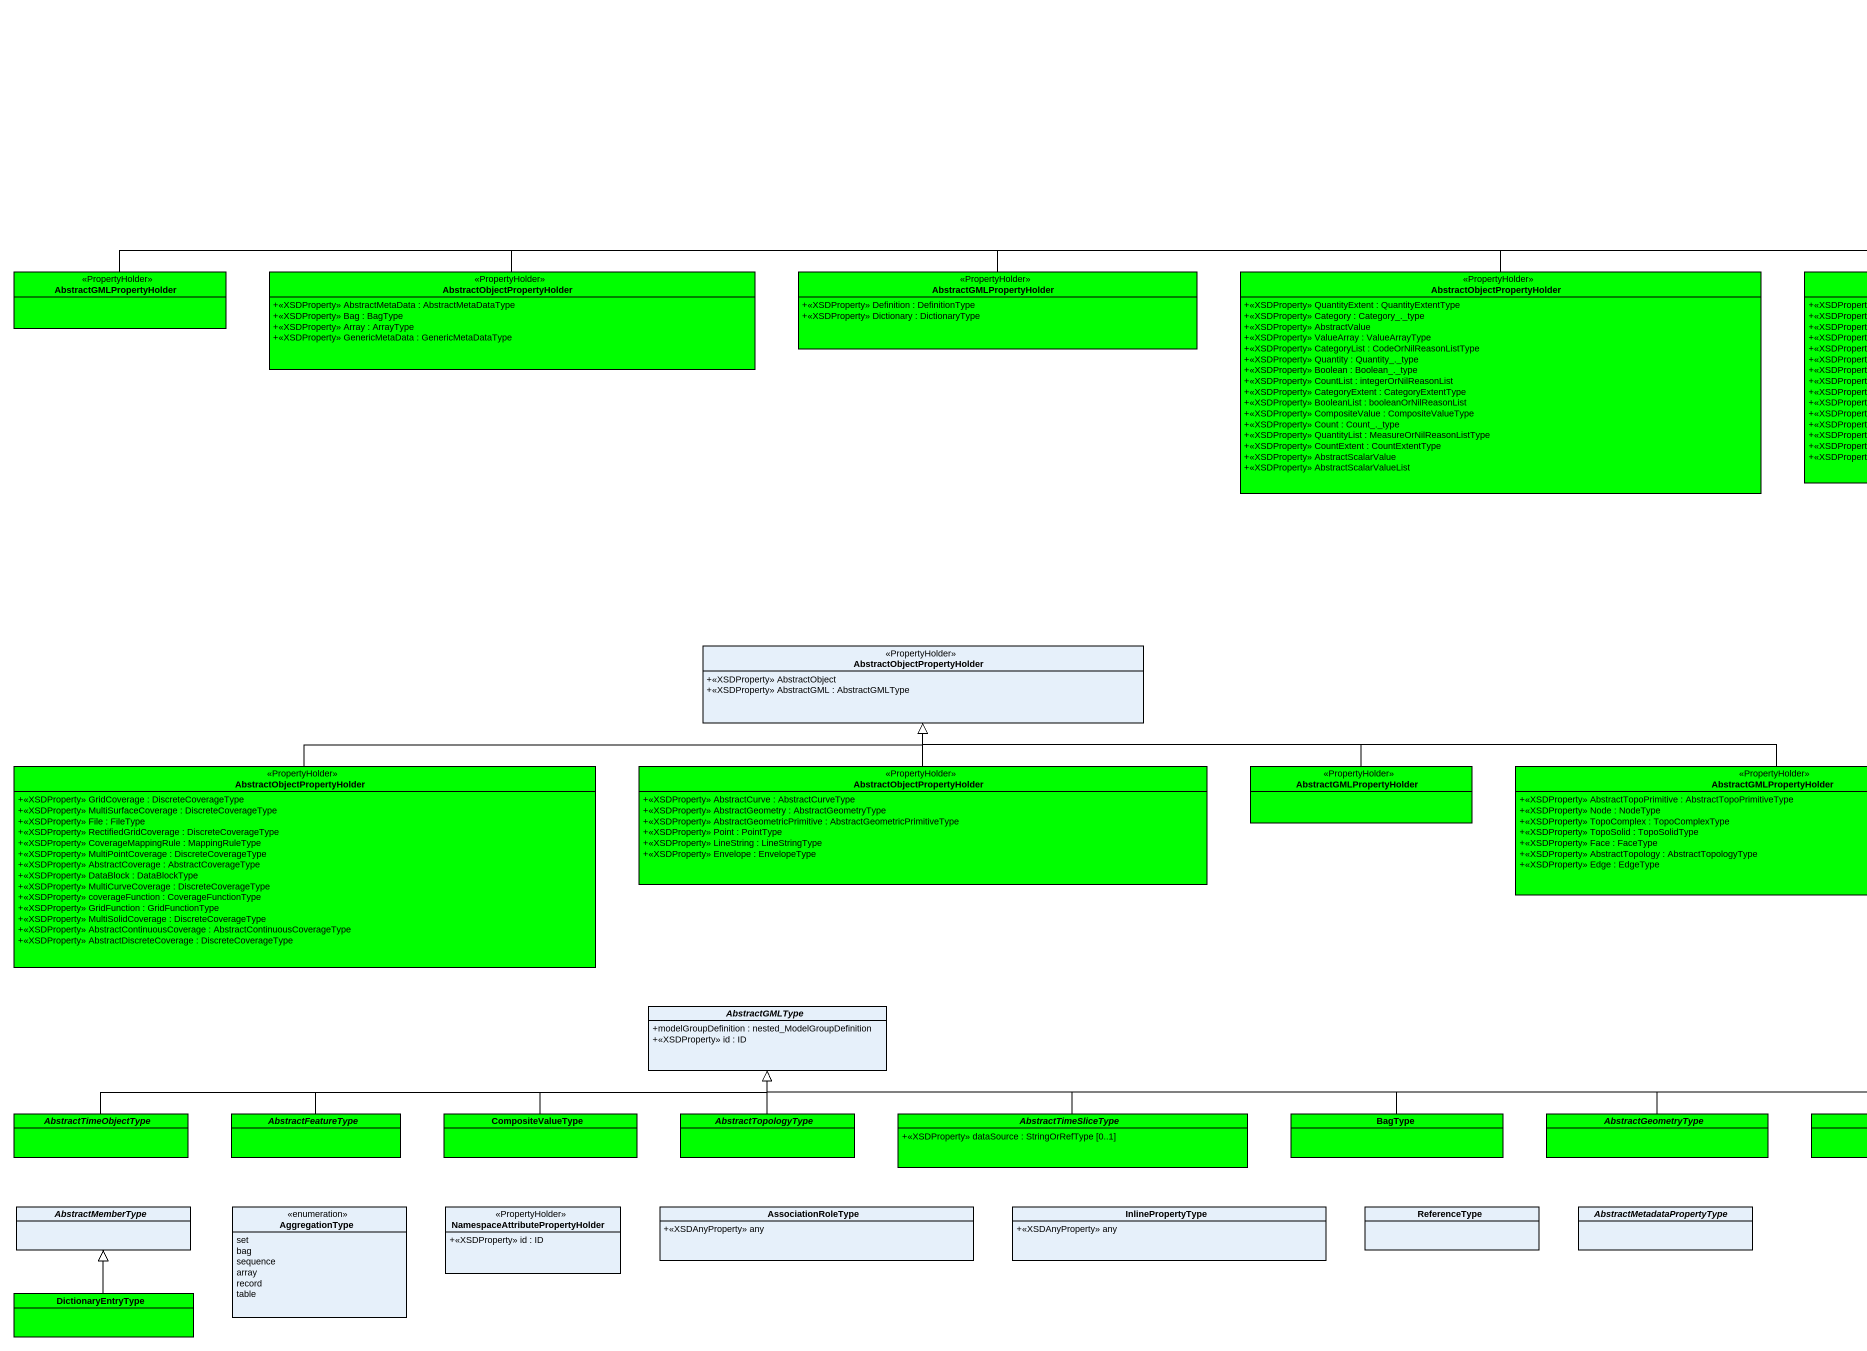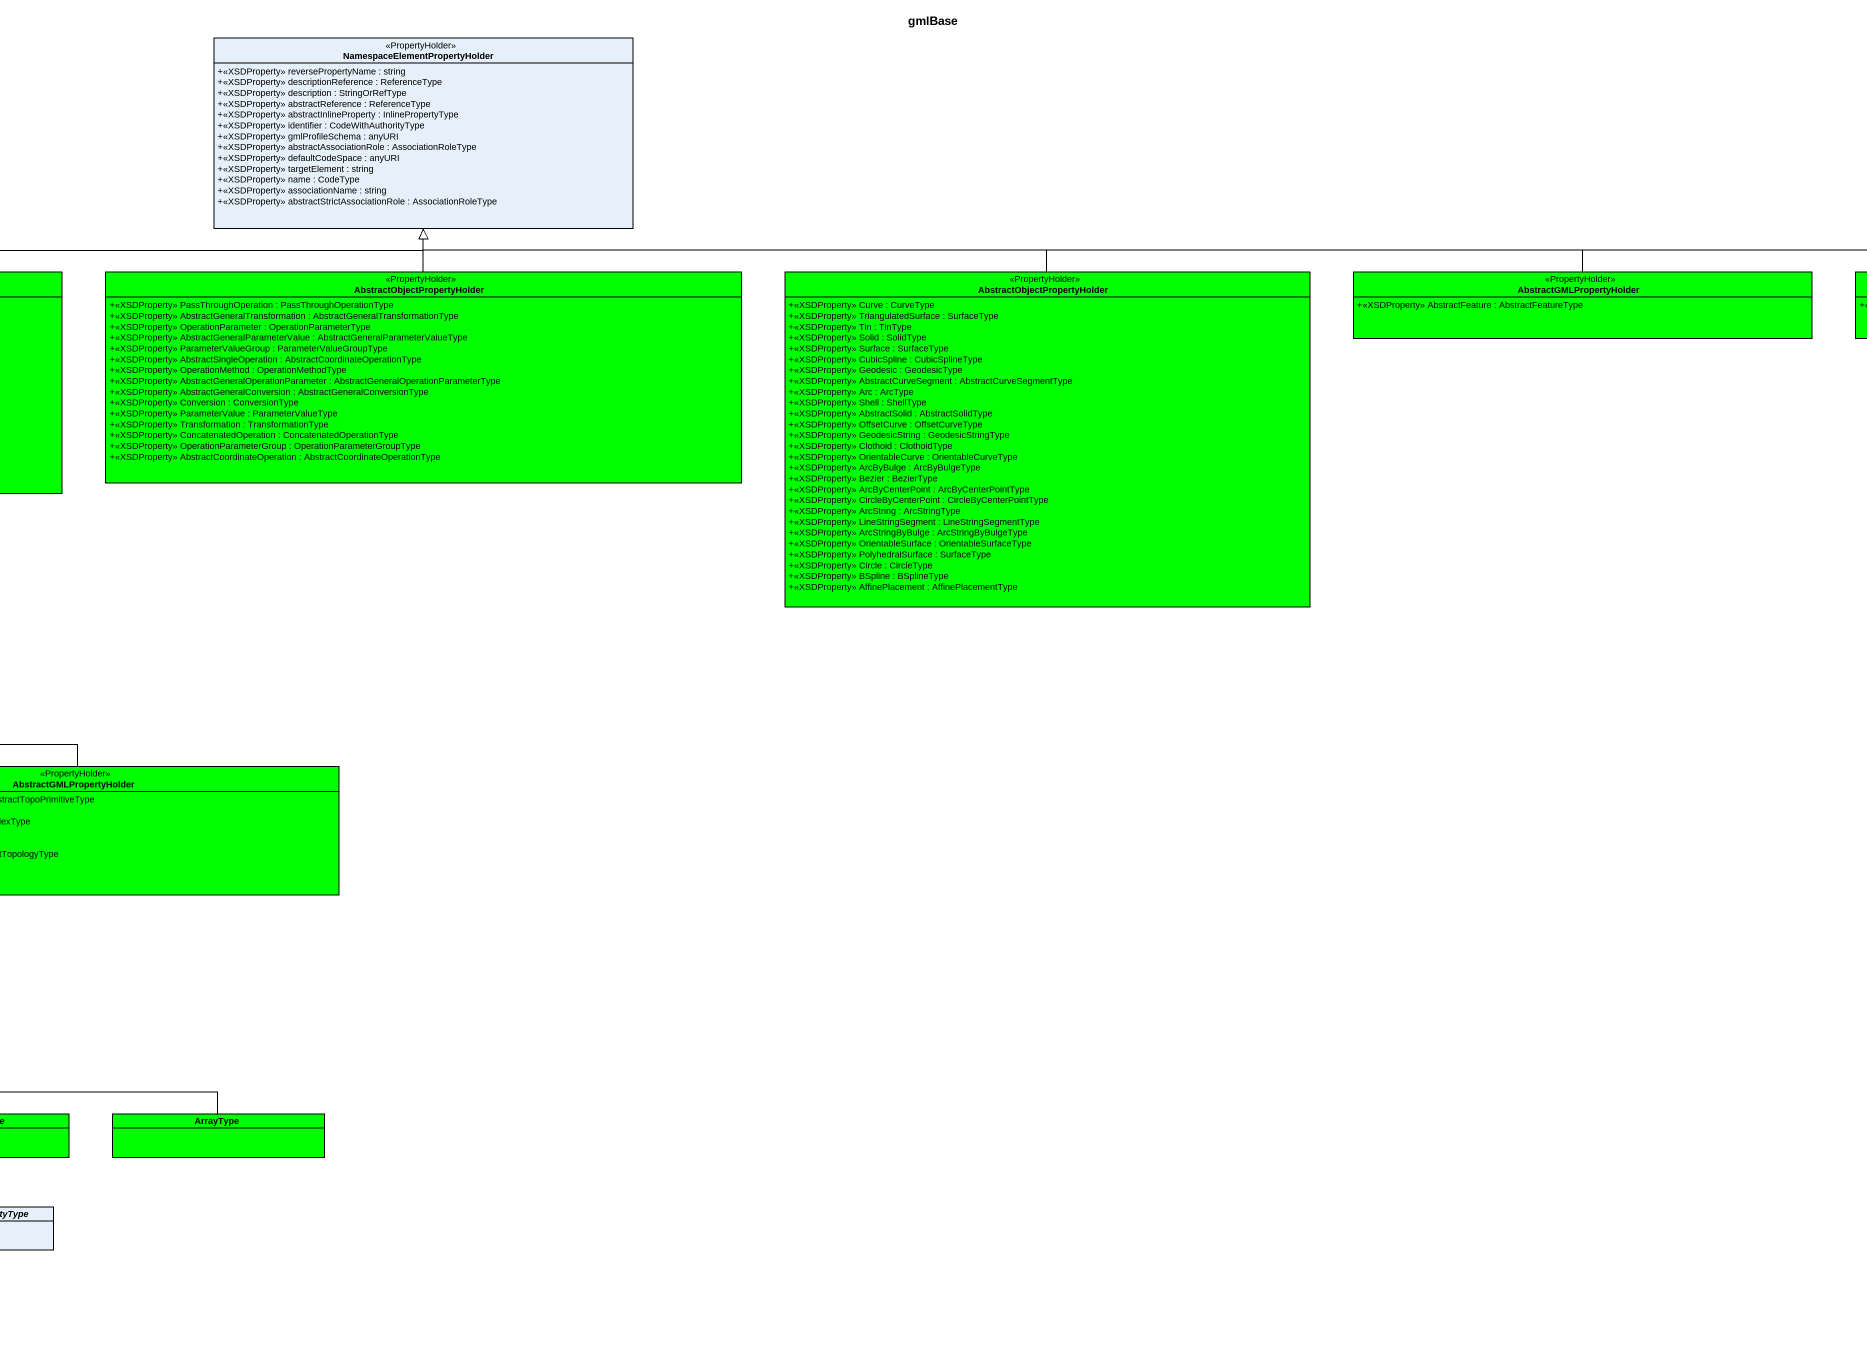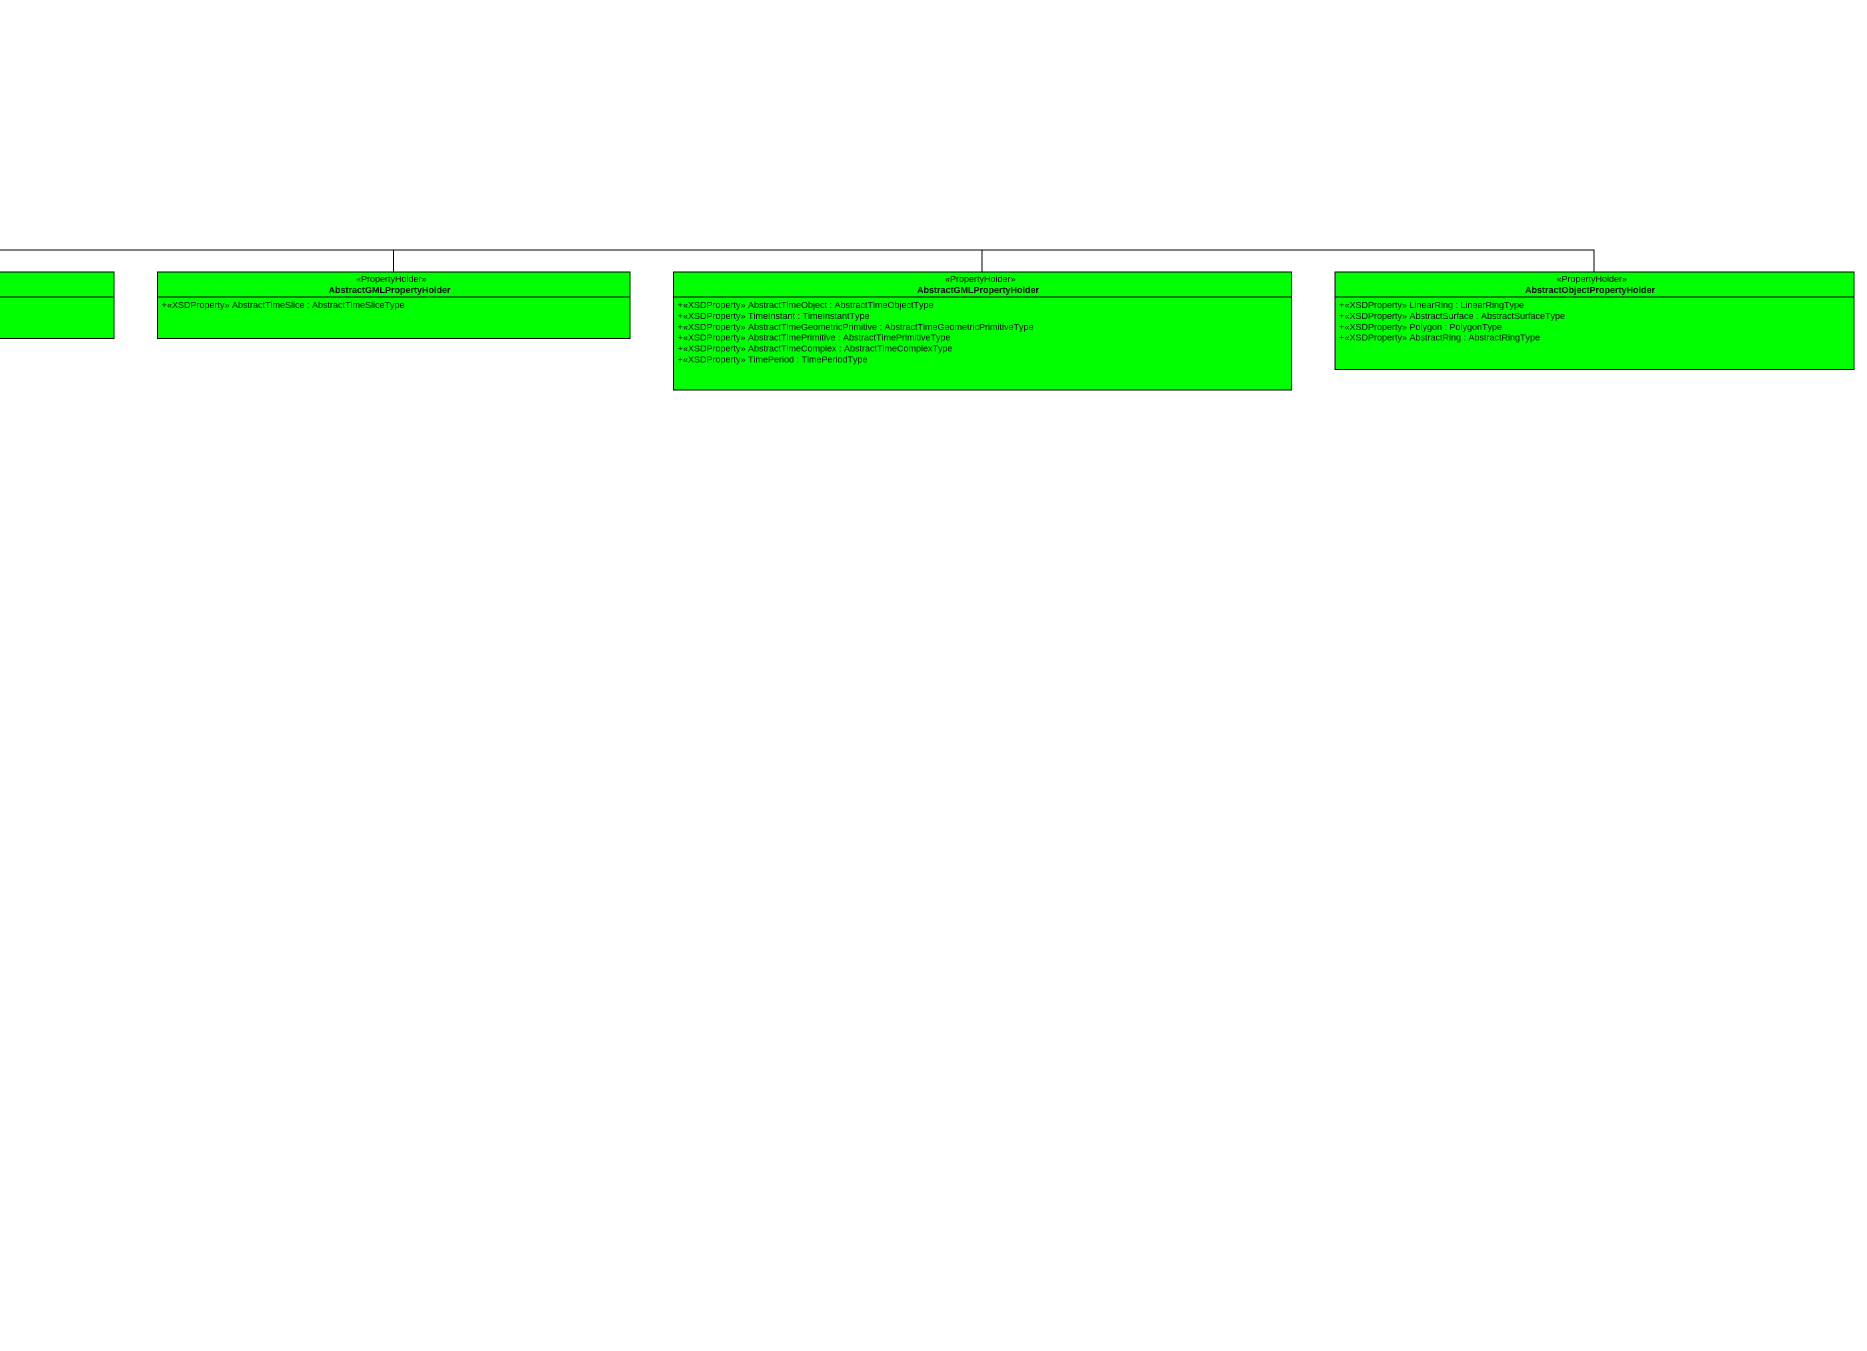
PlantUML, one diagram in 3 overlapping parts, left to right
@startuml
title gmlBase
hide circle
hide empty members
skinparam classAttributeIconSize 0
class "NamespaceElementPropertyHolder" as NamespaceElementPropertyHold <<PropertyHolder>> {
  +<<XSDProperty>> reversePropertyName : string
  +<<XSDProperty>> descriptionReference : ReferenceType
  +<<XSDProperty>> description : StringOrRefType
  +<<XSDProperty>> abstractReference : ReferenceType
  +<<XSDProperty>> abstractInlineProperty : InlinePropertyType
  +<<XSDProperty>> identifier : CodeWithAuthorityType
  +<<XSDProperty>> gmlProfileSchema : anyURI
  +<<XSDProperty>> abstractAssociationRole : AssociationRoleType
  +<<XSDProperty>> defaultCodeSpace : anyURI
  +<<XSDProperty>> targetElement : string
  +<<XSDProperty>> name : CodeType
  +<<XSDProperty>> associationName : string
  +<<XSDProperty>> abstractStrictAssociationRole : AssociationRoleType
}
class AbstractGMLPropertyHolder <<PropertyHolder>> #00FF00
class AbstractObjectPropertyHolder <<PropertyHolder>> #00FF00 {
  +<<XSDProperty>> AbstractMetaData : AbstractMetaDataType
  +<<XSDProperty>> Bag : BagType
  +<<XSDProperty>> Array : ArrayType
  +<<XSDProperty>> GenericMetaData : GenericMetaDataType
}
class "AbstractGMLPropertyHolder" as AbstractGMLPropertyHolder_2 <<PropertyHolder>> #00FF00 {
  +<<XSDProperty>> Definition : DefinitionType
  +<<XSDProperty>> Dictionary : DictionaryType
}
class "AbstractObjectPropertyHolder" as AbstractObjectPropertyHolder_2 <<PropertyHolder>> #00FF00 {
  +<<XSDProperty>> QuantityExtent : QuantityExtentType
  +<<XSDProperty>> Category : Category_._type
  +<<XSDProperty>> AbstractValue
  +<<XSDProperty>> ValueArray : ValueArrayType
  +<<XSDProperty>> CategoryList : CodeOrNilReasonListType
  +<<XSDProperty>> Quantity : Quantity_._type
  +<<XSDProperty>> Boolean : Boolean_._type
  +<<XSDProperty>> CountList : integerOrNilReasonList
  +<<XSDProperty>> CategoryExtent : CategoryExtentType
  +<<XSDProperty>> BooleanList : booleanOrNilReasonList
  +<<XSDProperty>> CompositeValue : CompositeValueType
  +<<XSDProperty>> Count : Count_._type
  +<<XSDProperty>> QuantityList : MeasureOrNilReasonListType
  +<<XSDProperty>> CountExtent : CountExtentType
  +<<XSDProperty>> AbstractScalarValue
  +<<XSDProperty>> AbstractScalarValueList
}
class "AbstractObjectPropertyHolder" as AbstractObjectPropertyHolder_3 <<PropertyHolder>> #00FF00 {
  +<<XSDProperty>> PassThroughOperation : PassThroughOperationType
  +<<XSDProperty>> AbstractGeneralTransformation : AbstractGeneralTransformationType
  +<<XSDProperty>> OperationParameter : OperationParameterType
  +<<XSDProperty>> AbstractGeneralParameterValue : AbstractGeneralParameterValueType
  +<<XSDProperty>> ParameterValueGroup : ParameterValueGroupType
  +<<XSDProperty>> AbstractSingleOperation : AbstractCoordinateOperationType
  +<<XSDProperty>> OperationMethod : OperationMethodType
  +<<XSDProperty>> AbstractGeneralOperationParameter : AbstractGeneralOperationParameterType
  +<<XSDProperty>> AbstractGeneralConversion : AbstractGeneralConversionType
  +<<XSDProperty>> Conversion : ConversionType
  +<<XSDProperty>> ParameterValue : ParameterValueType
  +<<XSDProperty>> Transformation : TransformationType
  +<<XSDProperty>> ConcatenatedOperation : ConcatenatedOperationType
  +<<XSDProperty>> OperationParameterGroup : OperationParameterGroupType
  +<<XSDProperty>> AbstractCoordinateOperation : AbstractCoordinateOperationType
}
class "AbstractObjectPropertyHolder" as AbstractObjectPropertyHolder_4 <<PropertyHolder>> #00FF00 {
  +<<XSDProperty>> Curve : CurveType
  +<<XSDProperty>> TriangulatedSurface : SurfaceType
  +<<XSDProperty>> Tin : TinType
  +<<XSDProperty>> Solid : SolidType
  +<<XSDProperty>> Surface : SurfaceType
  +<<XSDProperty>> CubicSpline : CubicSplineType
  +<<XSDProperty>> Geodesic : GeodesicType
  +<<XSDProperty>> AbstractCurveSegment : AbstractCurveSegmentType
  +<<XSDProperty>> Arc : ArcType
  +<<XSDProperty>> Shell : ShellType
  +<<XSDProperty>> AbstractSolid : AbstractSolidType
  +<<XSDProperty>> OffsetCurve : OffsetCurveType
  +<<XSDProperty>> GeodesicString : GeodesicStringType
  +<<XSDProperty>> Clothoid : ClothoidType
  +<<XSDProperty>> OrientableCurve : OrientableCurveType
  +<<XSDProperty>> ArcByBulge : ArcByBulgeType
  +<<XSDProperty>> Bezier : BezierType
  +<<XSDProperty>> ArcByCenterPoint : ArcByCenterPointType
  +<<XSDProperty>> CircleByCenterPoint : CircleByCenterPointType
  +<<XSDProperty>> ArcString : ArcStringType
  +<<XSDProperty>> LineStringSegment : LineStringSegmentType
  +<<XSDProperty>> ArcStringByBulge : ArcStringByBulgeType
  +<<XSDProperty>> OrientableSurface : OrientableSurfaceType
  +<<XSDProperty>> PolyhedralSurface : SurfaceType
  +<<XSDProperty>> Circle : CircleType
  +<<XSDProperty>> BSpline : BSplineType
  +<<XSDProperty>> AffinePlacement : AffinePlacementType
}
class "AbstractGMLPropertyHolder" as AbstractGMLPropertyHolder_3 <<PropertyHolder>> #00FF00 {
  +<<XSDProperty>> AbstractFeature : AbstractFeatureType
}
class "AbstractGMLPropertyHolder" as AbstractGMLPropertyHolder_4 <<PropertyHolder>> #00FF00 {
  +<<XSDProperty>> AbstractTimeSlice : AbstractTimeSliceType
}
class "AbstractGMLPropertyHolder" as AbstractGMLPropertyHolder_5 <<PropertyHolder>> #00FF00 {
  +<<XSDProperty>> AbstractTimeObject : AbstractTimeObjectType
  +<<XSDProperty>> TimeInstant : TimeInstantType
  +<<XSDProperty>> AbstractTimeGeometricPrimitive : AbstractTimeGeometricPrimitiveType
  +<<XSDProperty>> AbstractTimePrimitive : AbstractTimePrimitiveType
  +<<XSDProperty>> AbstractTimeComplex : AbstractTimeComplexType
  +<<XSDProperty>> TimePeriod : TimePeriodType
}
class "AbstractObjectPropertyHolder" as AbstractObjectPropertyHolder_5 <<PropertyHolder>> #00FF00 {
  +<<XSDProperty>> LinearRing : LinearRingType
  +<<XSDProperty>> AbstractSurface : AbstractSurfaceType
  +<<XSDProperty>> Polygon : PolygonType
  +<<XSDProperty>> AbstractRing : AbstractRingType
}
class "AbstractObjectPropertyHolder" as AbstractObjectPropertyHolder_6 <<PropertyHolder>> {
  +<<XSDProperty>> AbstractObject
  +<<XSDProperty>> AbstractGML : AbstractGMLType
}
class "AbstractObjectPropertyHolder" as AbstractObjectPropertyHolder_7 <<PropertyHolder>> #00FF00 {
  +<<XSDProperty>> GridCoverage : DiscreteCoverageType
  +<<XSDProperty>> MultiSurfaceCoverage : DiscreteCoverageType
  +<<XSDProperty>> File : FileType
  +<<XSDProperty>> RectifiedGridCoverage : DiscreteCoverageType
  +<<XSDProperty>> CoverageMappingRule : MappingRuleType
  +<<XSDProperty>> MultiPointCoverage : DiscreteCoverageType
  +<<XSDProperty>> AbstractCoverage : AbstractCoverageType
  +<<XSDProperty>> DataBlock : DataBlockType
  +<<XSDProperty>> MultiCurveCoverage : DiscreteCoverageType
  +<<XSDProperty>> coverageFunction : CoverageFunctionType
  +<<XSDProperty>> GridFunction : GridFunctionType
  +<<XSDProperty>> MultiSolidCoverage : DiscreteCoverageType
  +<<XSDProperty>> AbstractContinuousCoverage : AbstractContinuousCoverageType
  +<<XSDProperty>> AbstractDiscreteCoverage : DiscreteCoverageType
}
class "AbstractObjectPropertyHolder" as AbstractObjectPropertyHolder_8 <<PropertyHolder>> #00FF00 {
  +<<XSDProperty>> AbstractCurve : AbstractCurveType
  +<<XSDProperty>> AbstractGeometry : AbstractGeometryType
  +<<XSDProperty>> AbstractGeometricPrimitive : AbstractGeometricPrimitiveType
  +<<XSDProperty>> Point : PointType
  +<<XSDProperty>> LineString : LineStringType
  +<<XSDProperty>> Envelope : EnvelopeType
}
class "AbstractGMLPropertyHolder" as AbstractGMLPropertyHolder_6 <<PropertyHolder>> #00FF00
class "AbstractGMLPropertyHolder" as AbstractGMLPropertyHolder_7 <<PropertyHolder>> #00FF00 {
  +<<XSDProperty>> AbstractTopoPrimitive : AbstractTopoPrimitiveType
  +<<XSDProperty>> Node : NodeType
  +<<XSDProperty>> TopoComplex : TopoComplexType
  +<<XSDProperty>> TopoSolid : TopoSolidType
  +<<XSDProperty>> Face : FaceType
  +<<XSDProperty>> AbstractTopology : AbstractTopologyType
  +<<XSDProperty>> Edge : EdgeType
}
abstract class AbstractGMLType {
  +modelGroupDefinition : nested_ModelGroupDefinition
  +<<XSDProperty>> id : ID
}
abstract class AbstractTimeObjectType #00FF00
abstract class AbstractFeatureType #00FF00
class CompositeValueType #00FF00
abstract class AbstractTopologyType #00FF00
abstract class AbstractTimeSliceType #00FF00 {
  +<<XSDProperty>> dataSource : StringOrRefType [0..1]
}
class BagType #00FF00
abstract class AbstractGeometryType #00FF00
class ArrayType #00FF00
abstract class AbstractMemberType
enum AggregationType {
  set
  bag
  sequence
  array
  record
  table
}
class "NamespaceAttributePropertyHolder" as NamespaceAttributePropertyHo <<PropertyHolder>> {
  +<<XSDProperty>> id : ID
}
class AssociationRoleType {
  +<<XSDAnyProperty>> any
}
class InlinePropertyType {
  +<<XSDAnyProperty>> any
}
class ReferenceType
abstract class AbstractMetadataPropertyType
class DictionaryEntryType #00FF00
AbstractGMLPropertyHolder -right-|> NamespaceElementPropertyHold
AbstractObjectPropertyHolder -right-|> NamespaceElementPropertyHold
AbstractGMLPropertyHolder_2 -right-|> NamespaceElementPropertyHold
AbstractObjectPropertyHolder_2 -right-|> NamespaceElementPropertyHold
AbstractObjectPropertyHolder_3 -up-|> NamespaceElementPropertyHold
AbstractObjectPropertyHolder_4 -left-|> NamespaceElementPropertyHold
AbstractGMLPropertyHolder_3 -left-|> NamespaceElementPropertyHold
AbstractGMLPropertyHolder_4 -left-|> NamespaceElementPropertyHold
AbstractGMLPropertyHolder_5 -left-|> NamespaceElementPropertyHold
AbstractObjectPropertyHolder_5 -left-|> NamespaceElementPropertyHold
AbstractObjectPropertyHolder_7 -right-|> AbstractObjectPropertyHolder_6
AbstractObjectPropertyHolder_8 -up-|> AbstractObjectPropertyHolder_6
AbstractGMLPropertyHolder_6 -left-|> AbstractObjectPropertyHolder_6
AbstractGMLPropertyHolder_7 -left-|> AbstractObjectPropertyHolder_6
AbstractTimeObjectType -right-|> AbstractGMLType
AbstractFeatureType -right-|> AbstractGMLType
CompositeValueType -right-|> AbstractGMLType
AbstractTopologyType -up-|> AbstractGMLType
AbstractTimeSliceType -left-|> AbstractGMLType
BagType -left-|> AbstractGMLType
AbstractGeometryType -left-|> AbstractGMLType
ArrayType -left-|> AbstractGMLType
DictionaryEntryType -up-|> AbstractMemberType
@enduml
